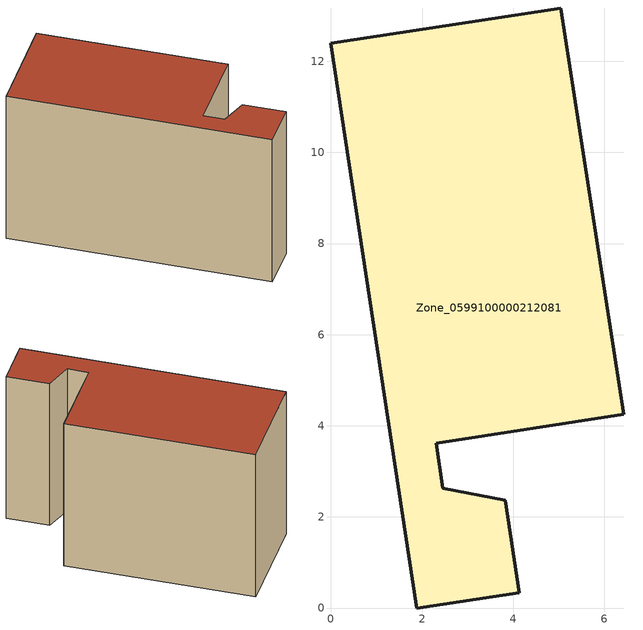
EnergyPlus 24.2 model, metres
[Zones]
Zone_0599100000212081
 floor ground (C_G): 6.42,4.25 2.31,3.62 2.45,2.63 3.83,2.37 4.13,0.34 1.88,0 0,12.4 5.04,13.17 z0
 wall outside (C_F): 1.88,0 4.13,0.34 3.83,2.37 2.45,2.63 2.31,3.62 6.42,4.25 5.04,13.17 0,12.4 1.88,0 z0:7.89
 roof outside (C_R): 5.04,13.17 0,12.4 1.88,0 4.13,0.34 3.83,2.37 2.45,2.63 2.31,3.62 6.42,4.25 z7.89
[BUILDING]
Pand.0599100000212081: North Axis=0; Terrain=City; Loads Convergence Tolerance Value=0.04; Temperature Convergence Tolerance Value=0.4; Solar Distribution=FullExterior; Maximum Number of Warmup Days=25; Minimum Number of Warmup Days=1
[Site:Location]
Rotterdam.The.Hague.AP_ZH_NLD Design_Conditions: Latitude=51.96; Longitude=4.45; Time Zone=1; Elevation=-4.5
[SITE:GROUNDTEMPERATURE:BUILDINGSURFACE]
18, 18, 18, 18, 18, 18, 18, 18, 18, 18, 18, 18
[MATERIAL] Thermal Absorptance=0.9; Solar Absorptance=0.7; Visible Absorptance=0.7
Name | Roughness | Thickness | Conductivity | Density | Specific Heat
G.TI.1975-1991 | MediumSmooth | 0.15 | 0.288461 | 540 | 1210
F.TI.1975-1991 | Rough | 0.3 | 0.230769 | 1920 | 840
R.TI.1975-1991 | MediumRough | 0.2 | 0.153846 | 1500 | 1000
[CONSTRUCTION]
C_G: G.TI.1975-1991
C_F: F.TI.1975-1991
C_R: R.TI.1975-1991
[ZONE]
Zone_0599100000212081: Type=1; Multiplier=1; Ceiling Height=Autocalculate; Volume=Autocalculate; Floor Area=autocalculate; Part of Total Floor Area=Yes
[ZONEINFILTRATION:DESIGNFLOWRATE]
Infil_Zone_0599100000212081: Zone or ZoneList or Space or SpaceList=Zone_0599100000212081; Schedule=AlwaysOn; Design Flow Rate Calculation Method=Flow/Area; Flow Rate per Floor Area=0.003; Constant Term Coefficient=1; Temperature Term Coefficient=0; Velocity Term Coefficient=0; Velocity Squared Term Coefficient=0
[HVACTEMPLATE:ZONE:IDEALLOADSAIRSYSTEM]
Zone_0599100000212081: Maximum Heating Supply Air Temperature=50; Minimum Cooling Supply Air Temperature=13; Maximum Heating Supply Air Humidity Ratio=0.0156; Minimum Cooling Supply Air Humidity Ratio=0.0077; Heating Limit=NoLimit; Cooling Limit=NoLimit; Dehumidification Control Type=ConstantSensibleHeatRatio; Cooling Sensible Heat Ratio=0.7; Dehumidification Setpoint=60; Humidification Control Type=None; Humidification Setpoint=30; Outdoor Air Method=None; Outdoor Air Flow Rate per Person=0.00944; Outdoor Air Flow Rate per Zone Floor Area=0; Outdoor Air Flow Rate per Zone=0; Demand Controlled Ventilation Type=None; Outdoor Air Economizer Type=NoEconomizer; Heat Recovery Type=None; Sensible Heat Recovery Effectiveness=0.7; Latent Heat Recovery Effectiveness=0.65
[ZONECONTROL:THERMOSTAT]
ThermostatControl_Zone_0599100000212081: Zone or ZoneList=Zone_0599100000212081; Control Type Schedule=DualSetpointControlType; Control 1=Thermostat_Zone_0599100000212081; Temperature Difference Between Cutout And Setpoint=0
[THERMOSTATSETPOINT:DUALSETPOINT]
Thermostat_Zone_0599100000212081: Heating Setpoint Temperature Schedule=HeatingSetpoint_Zone_0599100000212081; Cooling Setpoint Temperature Schedule=CoolingSetpoint_Zone_0599100000212081
[SCHEDULE:COMPACT]
HeatingSetpoint_Zone_0599100000212081: Through: 12/31, For: AllDays, Until: 24:00, 21
CoolingSetpoint_Zone_0599100000212081: Through: 12/31, For: AllDays, Until: 24:00, 24
DualSetpointControlType: Through: 12/31, For: AllDays, Until: 24:00, 4
AlwaysOn: Through: 12/31, For: AllDays, Until: 24:00, 1
